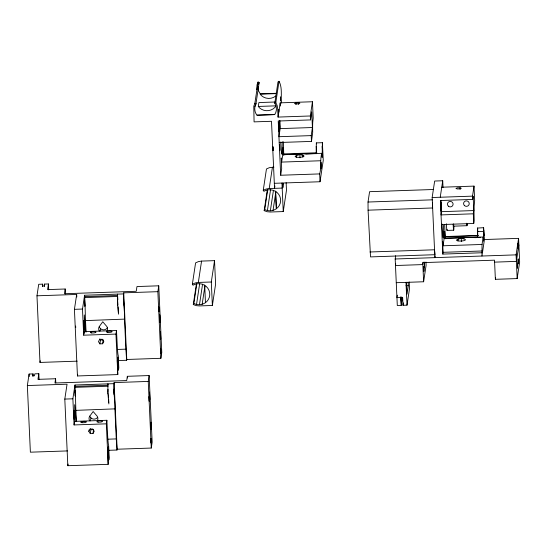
<?xml version="1.0" encoding="UTF-8"?>
<svg xmlns="http://www.w3.org/2000/svg" width="547" height="547" viewBox="0 0 547 547"><rect width="100%" height="100%" fill="white"/><g stroke="black" fill="none" stroke-linecap="round" stroke-linejoin="round"><path stroke-width="0.82" d="M273.165 146.733L273.097 150.671L272.85 147.061M282.218 141.591L282.197 149.755A16.164 0.738 88 0 1 280.7 142.001M283.784 155.293L283.36 141.789M443.617 225.296L443.596 233.46A16.164 0.738 88 0 1 442.961 237.083A16.164 0.738 88 0 1 442.031 224.044M453.682 223.887L453.566 226.164L467.015 225.706L467.124 223.429L467.035 223.996M67.548 450.919L30.379 452.184L27.35 385.553L29.087 374.039L33.046 373.909L32.758 375.844L34.502 375.789L34.796 373.847L38.81 373.71L37.962 379.351L55.589 378.75L54.953 383.003L126.706 380.555L127.348 376.302L149.133 375.557L148.244 381.43L114.118 382.592C112.846 391.392 115.417 400.076 114.897 408.869L116.258 438.906L107.786 439.2M77.168 361.164L39.993 362.435L36.97 295.804L38.707 284.29L42.666 284.153L42.379 286.095L44.122 286.033L44.416 284.098L48.43 283.961L47.582 289.602L65.209 289.001L64.498 293.739L136.251 291.291L136.969 286.553L158.753 285.808L157.864 291.674L123.738 292.843C122.466 301.643 125.037 310.327 124.518 319.12L125.878 349.157L117.407 349.444M467.008 224.325L467.029 223.935M480.615 237.323L477.586 237.425L477.517 228.058L483.623 227.702L484.444 239.531L481.955 256.023L482.037 244.461L483.158 237.022L444.164 238.355L443.043 245.788L482.037 244.461M255.011 106.166C254.382 109.27 254.861 112.737 256.987 115.178L274.717 114.576C277.076 111.28 276.898 106.631 274.772 103.26L277.999 81.913L279.018 81.291C282.608 87.882 280.652 95.821 281.596 103.007M258.061 86.576L258.41 90.624L260.215 93.838L276.256 93.291M432.164 197.535L440.232 197.241L442.721 180.763L434.653 181.036L432.164 197.535L434.899 257.63L435.145 255.982M42.434 286.649L42.666 284.153M42.529 286.607L42.721 285.315M32.909 376.357L33.046 373.909M39.993 362.435L40.246 360.788M116.49 330.518L115.95 334.08L83.684 335.188L84.224 331.626L116.49 330.518L117.133 343.263A16.164 0.738 88 0 0 118.255 355.529L118.815 367.823L118.453 370.21L117.858 357.136L117.325 360.692L117.79 374.586L77.448 375.96L74.426 309.328L76.676 294.45L36.97 295.804M106.87 420.274L106.33 423.836L74.064 424.937L74.604 421.375L106.87 420.274L107.513 433.012A16.164 0.738 88 0 0 108.634 445.279L109.195 457.572L108.832 459.959L108.238 446.885L107.704 450.448L108.169 464.335L67.828 465.709L64.806 399.078L67.055 384.199L27.35 385.553M83.684 335.188L82.494 309.048L84.587 295.243L123.574 293.91M74.064 424.937L72.874 398.804L74.966 384.992L113.954 383.659M77.448 375.96L77.701 374.305M67.828 465.709L68.081 464.054M100.108 331.017L100.47 328.59M99.91 343.872L98.46 341.656L99.704 339.345L102.392 339.256L103.841 341.472L102.597 343.776L99.91 343.872L100.498 339.988L99.773 338.88M88.84 431.405L90.084 429.094L92.771 429.005L94.221 431.221L92.976 433.532L90.289 433.621L88.84 431.405L89.079 429.853M90.481 420.834L90.925 417.86M102.597 343.776L103.185 339.892L100.498 339.988M90.289 433.621L90.877 429.737L90.152 428.629M92.976 433.532L93.564 429.641L90.877 429.737M118.166 360.569L126.637 360.282L126.76 359.475L123.738 292.843M108.545 450.318L117.017 450.031L117.14 449.224L114.118 382.592M126.76 359.475L160.886 358.306L161.775 352.439L158.753 285.808M117.14 449.224L151.266 448.055L152.155 442.188L149.133 375.557M196.824 283.818L193.85 303.523C198.11 305.664 203.58 304.884 206.916 301.418A10.913 10.584 8.6 0 0 206.233 286.45C202.643 283.278 197.132 282.751 193.016 285.213L192.366 284.221L195.587 262.875L198.452 261.603L201.563 261.09L214.533 260.652L215.6 284.139L212.373 305.486L199.402 305.923L196.257 305.636L193.289 304.556L196.51 283.216M192.366 284.221L195.231 282.943L198.335 282.437L201.563 261.09M196.523 304.488L199.621 283.961M199.464 304.761L202.561 284.235M202.158 304.323L204.879 286.259M212.373 305.486L211.306 281.999L214.533 260.652M274.909 186.014L274.546 188.346L271.497 121.29L254.082 121.878L253.781 106.227L254.861 103.349L258.088 82.009L259.162 82.556L255.934 103.903L254.964 106.487M256.987 115.178L274.717 114.576M258.307 106.446L276.037 105.844L274.943 107.356A10.913 10.584 8.6 0 1 259.538 107.882L258.307 106.446L258.895 102.562L275.777 101.988M278.047 117.079L280.201 102.85L312.46 101.749L310.313 115.978L278.047 117.079L277.678 108.45L277.131 105.427L275.797 102.638L279.018 81.291M267.702 189.905L264.727 209.61C268.987 211.751 274.457 210.971 277.794 207.504A10.913 10.584 8.6 0 0 277.11 192.537C273.521 189.371 268.009 188.838 263.893 191.3L263.244 190.308L266.464 168.961L269.329 167.69L273.965 167.129M286.136 182.677L286.478 190.226L283.25 211.573L270.286 212.01L267.134 211.723L264.167 210.65L267.394 189.303M263.244 190.308L266.109 189.03L269.22 188.524L272.44 167.177M267.401 210.574L270.621 189.228M279.784 120.381L280.16 128.62L278.936 136.709L311.202 135.608L312.426 127.519L311.715 111.827L310.491 119.916L278.225 121.017L280.686 175.245L319.674 173.912C321.636 167.129 319.817 160.093 321.759 153.317L282.765 154.651L281.643 162.083L320.638 160.756M270.341 210.848L273.445 190.322M273.035 210.41L275.886 191.525M280.686 175.245L281.684 168.613L281.267 157.994L281.643 162.083M282.929 183.156L282.184 188.086L269.22 188.524M279.196 142.507L311.469 141.406L312.693 132.538A16.164 0.738 88 0 1 312.843 121.338L313.205 118.097L312.46 101.749M274.32 183.307L320.029 181.748L323.256 160.401L322.388 142.692L316.337 142.897L316.193 153.721M322.388 142.692L322.135 157.413L321.759 153.317M369.977 251.989L434.509 249.781L435.056 254.697L370.517 256.905L368.076 210.178L368.022 202.028L369.587 191.682L433.272 189.508M400.999 296.912L401.266 305.363L397.3 305.5L395.187 258.991L395.686 255.688M395.734 263.873L395.488 265.521L422.845 264.584L423.214 262.116M397.32 295.189L396.944 297.657L402.654 297.465L403.009 305.301L407.023 305.164L409.512 288.672L409.211 281.917M401.129 297.452L401.416 303.722L401.348 297.65M401.443 297.404L401.655 302.108L401.662 297.602M401.758 297.349L401.901 300.488L402.072 297.301M402.148 298.874L402.236 298.279M403.009 305.301L403.385 302.833M408.144 282.314L408.301 285.678L407.03 294.088L406.496 282.307M396.267 282.703L423.624 281.767L426.113 265.274L425.963 261.999M441.026 200.674L441.525 211.668L441.039 214.909L473.305 213.809L473.791 210.568L473.141 196.188L472.649 199.423L440.383 200.523L442.817 254.095L481.804 252.762M448.519 238.56L445.142 238.67L444.718 224.714M442.817 254.095L443.084 252.317L482.078 250.984M472.649 199.423L472.505 196.141L474.017 186.11L441.75 187.211M441.477 224.557L473.743 223.456L474.201 220.414A16.164 0.738 88 0 1 474.242 205.043L474.673 200.503L474.017 186.11M484.444 239.531L518.577 238.369L519.65 262.081L517.161 278.573L495.377 279.319L495.63 277.664M517.161 278.573L516.081 254.861L518.577 238.369M518.871 244.899L516.382 261.391L494.597 262.136M124.518 319.12L85.469 320.61L85.058 304.535A13.6 0.622 88 0 0 84.983 302.737L84.908 300.987A13.6 0.622 88 0 0 84.819 299.305L84.587 295.243M114.897 408.869L75.848 410.359L75.438 394.284A13.6 0.622 88 0 0 75.363 392.486L75.288 390.736A13.6 0.622 88 0 0 75.199 389.061L74.966 384.992M125.878 349.157L126.637 360.282M116.258 438.906L117.017 450.031M443.084 252.317L442.667 241.699L443.043 245.788M467.008 224.249L466.878 223.867M258.088 82.009L257.008 84.881L256.81 89.612M258.43 84.498L259.162 82.556M255.258 105.516L255.982 103.581M483.623 227.702L483.527 241.118L483.158 237.022M193.289 304.556L193.85 303.523M264.167 210.65L264.727 209.61M274.772 103.26L275.797 102.638M295.92 102.829L294.491 103.431L295.749 103.944L298.443 103.855L299.872 103.246L298.607 102.733L295.92 102.829L295.995 104.525M302.833 155.41A4.444 1.06 -2.6 0 1 302.607 156.921A4.444 1.06 -2.6 0 1 296.33 157.133A4.444 1.06 -2.6 0 1 296.563 155.621L299.845 154.534L302.833 155.41L302.908 157.044M457.962 239.326L461.244 238.239L464.902 239.312A4.444 1.06 -2.6 0 1 463.555 240.735A4.444 1.06 -2.6 0 1 457.73 240.837L457.06 240.639A4.444 1.06 -2.6 0 1 457.962 239.326L458.03 240.96M276.208 93.612L260.167 94.159L261.391 95.595A10.913 10.584 8.6 0 0 275.77 96.019M280.16 128.62L312.426 127.519M283.907 153.898L316.85 152.77M283.784 154.733L286.313 154.644M289.691 154.528L302.361 154.097M305.739 153.98L316.72 153.604M460.068 187.744L457.381 187.84L455.952 188.442L457.21 188.961L459.897 188.865L461.326 188.264L460.068 187.744L460.143 189.399M440.232 197.241L472.505 196.141M368.022 202.028L432.561 199.826M368.076 210.178L432.615 207.976L432.574 202.274M441.525 211.668L473.791 210.568M446.981 230.431L453.702 230.198A8.752 0.403 88 0 0 453.907 225.973M477.469 231.607L483.521 231.395M445.258 236.55L478.201 235.422M445.21 236.885L478.146 235.764M445.21 238.246L478.146 237.124M458.659 238.212L464.574 238.007M474.707 237.665L478.085 237.548M395.187 258.991L516.081 254.861M198.335 282.437L211.306 281.999M84.648 296.611L117.584 295.489L117.762 298.183A13.6 0.622 88 0 1 117.844 299.865M405.949 285.76L408.301 285.678M84.744 297.595L117.68 296.467M74.426 309.328L82.494 309.048M75.028 386.367L107.964 385.238L107.903 383.864L107.889 393.314L108.86 403.946M75.124 387.344L108.06 386.216M64.806 399.078L72.874 398.804M254.861 103.349L255.934 103.903M477.572 227.908L477.791 229.48M467.015 225.706L466.748 223.272M453.566 226.164L453.367 224.721M108.019 389.368L107.944 392.035M477.798 235.736L477.647 230.198L477.804 231.661M466.926 224.291L466.823 223.32M316.426 151.875L316.275 146.329L316.446 147.991M75.753 327.591L75.63 326.039M316.337 142.897L316.446 143.882M84.224 331.626L84.334 333.15M108.046 394.045L107.971 392.767M279.722 120.6L279.763 127.588L279.339 120.449M118.48 314.197L117.509 303.564L117.523 294.115L117.584 295.489M495.377 279.319L494.509 260.174L422.756 262.628L423.624 281.767M473.305 213.809L473.743 223.456M461.244 238.239L461.394 241.507M442.721 180.763L443.029 187.525M405.99 282.368L407.023 305.164M402.175 297.294L402.243 298.86M401.86 297.342L402.004 300.474M401.546 297.39L401.758 302.094M401.224 297.438L401.512 303.708M400.903 296.912L401.266 305.363M319.674 173.912L320.029 181.748M310.313 115.978L310.491 119.916M311.202 135.608L311.469 141.406M298.607 102.733L298.689 104.436M299.845 154.534L299.995 157.803M296.563 155.621L296.631 157.256M278.833 111.909L278.71 109.291L278.635 113.202M281.958 183.047L283.25 211.573M275.592 191.135L276.379 208.366M275.544 191.457L276.331 208.687M204.715 285.049L205.446 302.6M157.864 291.674L160.886 358.306M148.244 381.43L151.266 448.055M127.348 376.302L127.424 377.991M118.152 306.826L118.425 312.802M115.95 334.08L117.79 374.586M108.456 394.866L108.573 397.43M108.648 399.132L108.805 402.551M106.33 423.836L108.169 464.335M85.523 320.453L86.057 332.132M76.676 294.45L76.792 296.98M75.903 410.202L76.395 421.046M65.209 289.001L65.435 293.937M55.589 378.75L55.78 382.866M48.43 283.961L48.697 289.862M44.416 284.098L44.533 286.628M38.81 373.71L39.076 379.611M29.087 374.039L29.203 376.568M280.201 102.85L280.337 106.036M444.164 238.355L444.185 231.668L444.649 238.554M282.765 154.651L282.785 147.964L283.25 154.849M84.525 331.797L84.293 314.949L85.599 329.28A16.164 0.738 88 0 1 85.776 331.769M74.905 421.546L74.672 404.698L75.985 419.036A16.164 0.738 88 0 1 76.156 421.525M107.021 330.805A4.444 4.314 8.6 0 0 106.822 326.497L102.761 321.759L99.807 325.841A4.444 4.314 8.6 0 0 99.335 331.072M107.506 327.571A4.444 4.314 8.6 0 1 100.573 328.706L99.821 327.838A4.444 4.314 8.6 0 1 99.335 326.812M97.4 420.561A4.444 4.314 8.6 0 0 97.202 416.246L93.14 411.515L90.187 415.59A4.444 4.314 8.6 0 0 89.715 420.821M97.298 417.758A4.444 4.314 8.6 0 1 91.021 417.97L90.276 417.101A4.444 4.314 8.6 0 1 89.783 416.076M447.145 229.343A8.752 0.403 88 0 1 446.373 223.785M453.668 230.15A8.752 0.403 88 0 1 453.128 224.284M73.886 411.604L74.31 419.706L73.995 410.284L73.886 411.604M74.973 391.173L75.226 396.035L75.042 390.387L74.973 391.173M83.506 321.855L83.93 329.957L83.616 320.535L83.506 321.855M84.594 301.424L84.847 306.286L84.662 300.638L84.594 301.424M113.967 389.847L114.22 394.708L114.029 389.054L113.967 389.847M117.537 300.303L117.79 305.164L117.598 299.51L117.537 300.303M123.588 300.091L123.841 304.952L123.649 299.305L123.588 300.091M278.731 123.472L279.155 131.574L278.84 122.159L278.731 123.472M279.565 145.577L279.818 150.439L279.633 144.784L279.565 145.577M283.264 148.244L283.517 153.105L283.332 147.458L283.264 148.244M322.258 146.917L322.511 151.779L322.32 146.124L322.258 146.917M440.745 203.19L441.162 211.292L440.855 201.877L440.745 203.19M444.643 232.113L444.896 236.974L444.704 231.326L444.643 232.113M483.63 230.779L483.883 235.641L483.698 229.993L483.63 230.779M516.368 254.164L516.58 258.868L516.368 254.164M517.934 243.805L518.146 248.509L517.934 243.805M320.911 162.254L321.205 168.784L320.911 162.254M158.767 306.819L158.862 311.469L158.767 306.819M149.146 396.568L149.242 401.224L149.146 396.568M160.668 348.651L160.763 353.307L160.668 348.651M151.047 438.407L151.143 443.056L151.047 438.407M159.751 314.874L159.922 322.217L159.751 314.874M149.563 392.213L149.741 399.556L149.563 392.213M160.517 331.858L160.695 339.202L160.517 331.858M150.931 422.263L151.102 429.607L150.931 422.263M280.57 97.004L280.495 100.915L280.57 97.004M282.997 183.498L282.915 187.409L282.997 183.498M424.007 266.403L423.911 271.285L424.007 266.403M424.636 262.198L424.54 267.086L424.636 262.198M517.544 263.21L517.448 268.092L517.544 263.21M518.18 259.005L518.084 263.886L518.18 259.005M91.65 332.918A2.831 0.677 -2.6 0 0 95.978 332.186A2.831 0.677 -2.6 0 0 91.828 331.742A2.831 0.677 -2.6 0 0 91.65 332.918M107.786 332.371A2.831 0.677 -2.6 0 0 112.108 331.639A2.831 0.677 -2.6 0 0 107.964 331.195A2.831 0.677 -2.6 0 0 107.786 332.371M98.166 422.12A2.831 0.677 -2.6 0 0 102.487 421.388A2.831 0.677 -2.6 0 0 98.344 420.944A2.831 0.677 -2.6 0 0 98.166 422.12M82.029 422.667A2.831 0.677 -2.6 0 0 86.358 421.935A2.831 0.677 -2.6 0 0 82.207 421.491A2.831 0.677 -2.6 0 0 82.029 422.667M448.362 206.171A2.831 2.742 8.6 0 0 453.032 204.783A2.831 2.742 8.6 0 0 449.422 201.535A2.831 2.742 8.6 0 0 448.362 206.171M464.499 205.617A2.831 2.742 8.6 0 0 469.169 204.229A2.831 2.742 8.6 0 0 465.559 200.988A2.831 2.742 8.6 0 0 464.499 205.617"/></g></svg>
